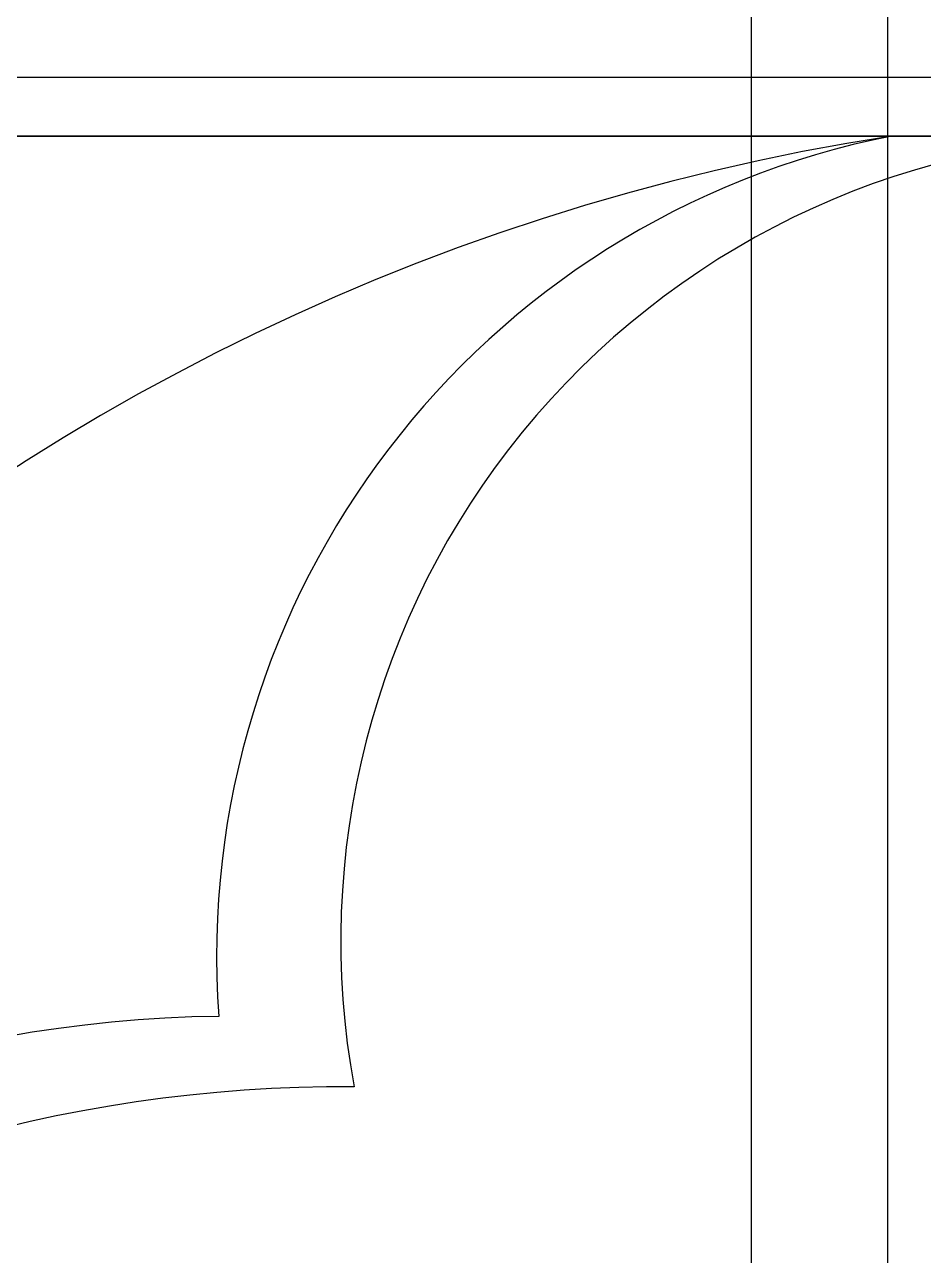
# Model space of a CAD drawing. Extents: x 182769.15 to 182771.38, y 101811.72 to 101812.21.
# Drawn here: x 182769.72743 to 182769.73355, y 101811.93515 to 101811.94354 of the extents above; entities that cross this region are included whole.
import ezdxf

# ---------------------------------------------------------------- set-up
doc = ezdxf.new("R2010")
doc.units = 0
doc.header["$MEASUREMENT"] = 0
doc.linetypes.add('DASHDOTX2', pattern=[50.8, 25.4, -12.7, 0, -12.7])
for name, color, linetype in [('iç yatay', 3, 'Continuous'), ('kesit çizgisi', 7, 'DASHDOTX2'), ('tefriş', 21, 'Continuous')]:
    doc.layers.add(name, color=color, linetype=linetype)

msp = doc.modelspace()

# ---------------------------------------------------------------- linework, layer by layer
at = {"layer": 'iç yatay'}
msp.add_line((182769.7323780293, 101811.9822505499), (182769.7323780293, 101811.8764355191), dxfattribs=at)
at = {"layer": 'kesit çizgisi'}
msp.add_line((182769.7333068805, 101812.1572687805), (182769.7333068805, 101811.8281591644), dxfattribs=at)
at = {"layer": 'tefriş'}
for p, q in [((182769.7581102009, 101811.9431796239), (182769.7201102009, 101811.9431796239)), ((182769.7225102009, 101811.9427796239), (182769.7557102009, 101811.9427796239)), ((182769.7557102009, 101811.9427796239), (182769.7225102009, 101811.9427796239))]:
    msp.add_line(p, q, dxfattribs=at)
for centre, radius, start, end in [((182769.7356857455, 101811.9275598506), 0.01540001183752633, 98.77455774741725, 170.2054940289929), ((182769.7344419549, 101811.9371830177), 0.005704733915134639, 101.1731827643724, 184.0533733255714), ((182769.7288476572, 101811.9282143705), 0.008565944078112222, 90.64325359066613, 166.736697051448)]:
    msp.add_arc(centre, radius, start, end, dxfattribs=at)
at = {"layer": 'tefriş', "color": 8}
for centre, radius, start, end in [((182769.7350729393, 101811.9372909944), 0.005489803109035651, 91.18474540442665, 190.3941038272259), ((182769.7296183118, 101811.926463747), 0.009836941862609753, 89.68015838444956, 157.8057963005695)]:
    msp.add_arc(centre, radius, start, end, dxfattribs=at)

doc.saveas('drawing.dxf')
